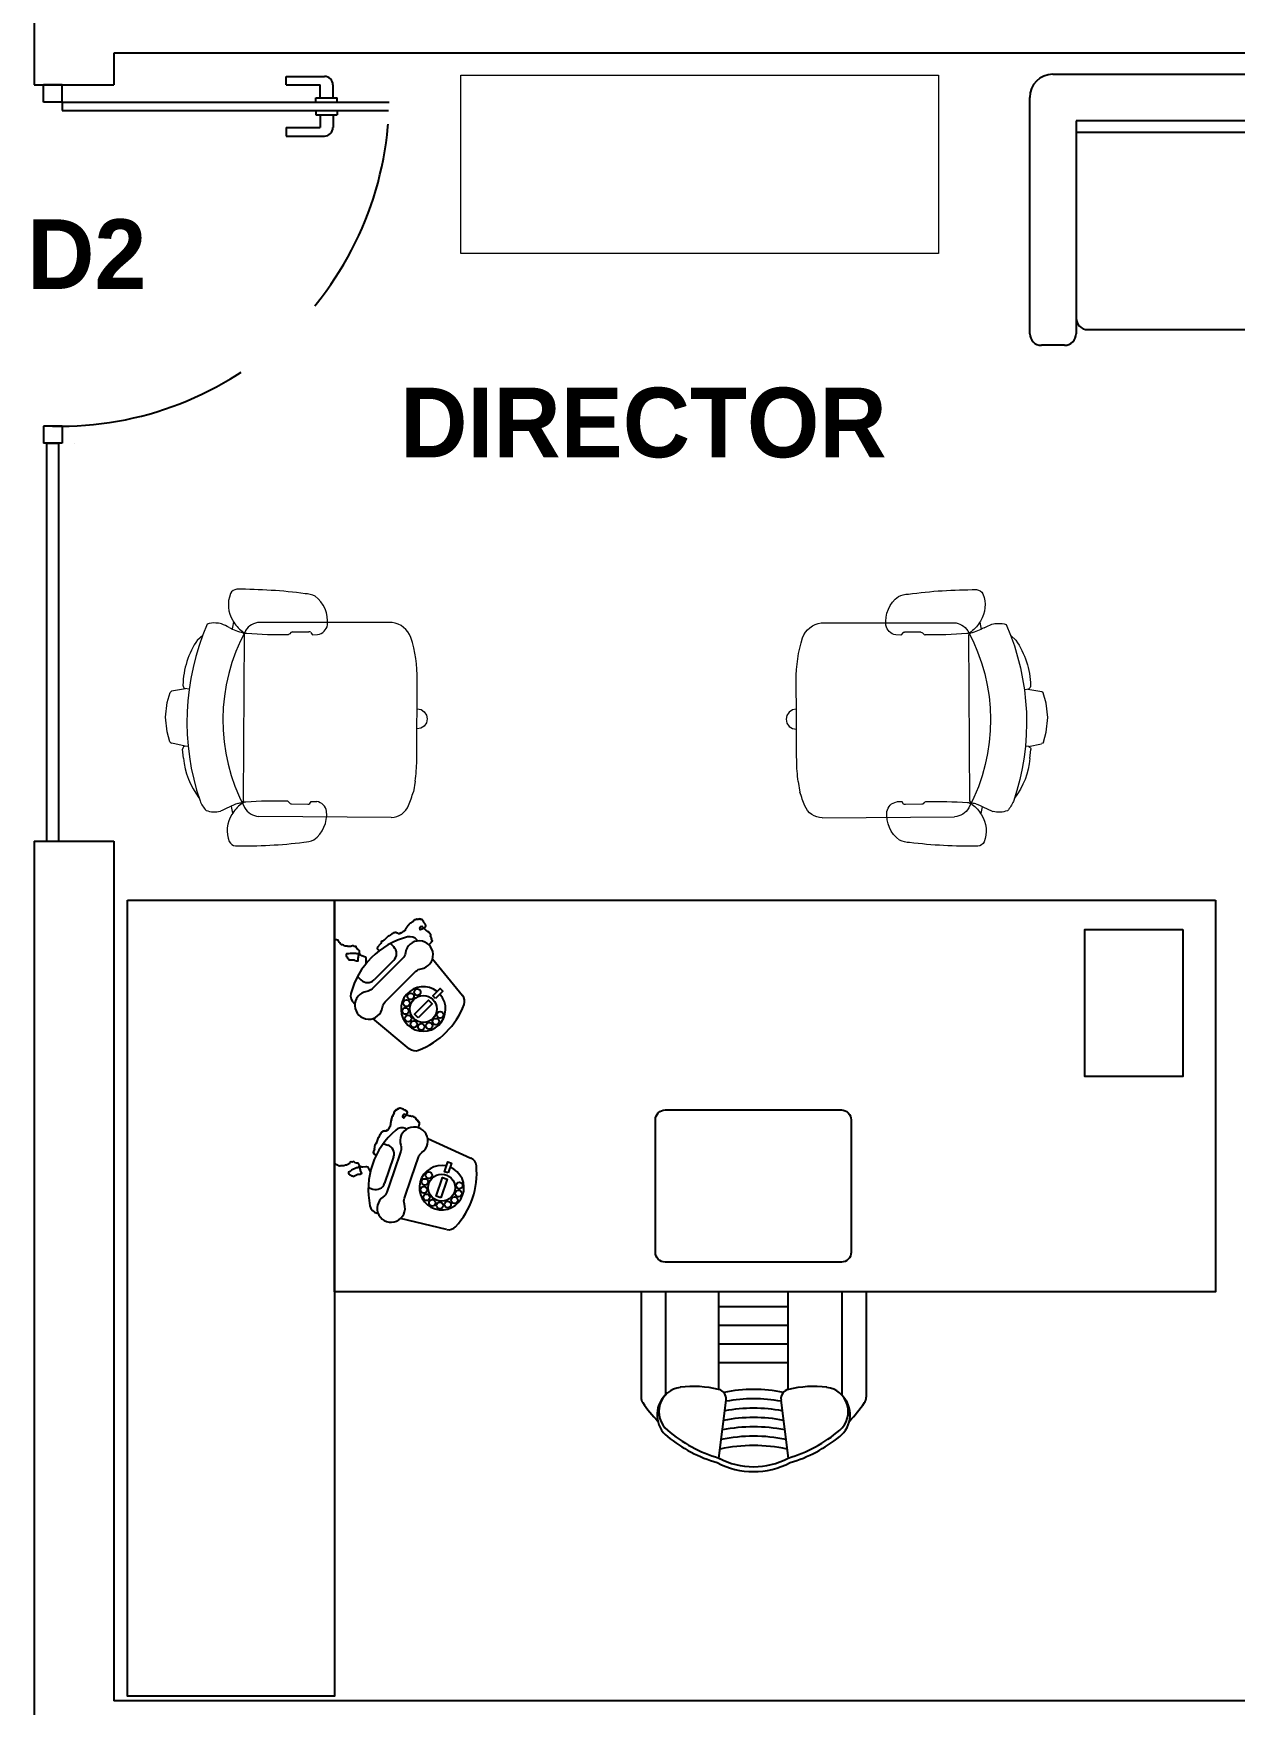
# Model space of a CAD drawing. Header units: inches. Extents: x 484217 to 497210, y -26946 to -21493.
# Drawn here: x 487793.4 to 487929.1, y -25080.2 to -24891.2 of the extents above; entities that cross this region are included whole.
import ezdxf

# ---------------------------------------------------------------- set-up
doc = ezdxf.new("R2010")
doc.units = ezdxf.units.IN
doc.header["$LTSCALE"] = 20
doc.header["$MEASUREMENT"] = 0
doc.linetypes.add('DASHED', pattern=[0.75, 0.5, -0.25])
doc.linetypes.add('TRATTEGGIATA2', pattern=[9.525, 6.35, -3.175])
for name, color, linetype in [('_new', 212, 'Continuous'), ('furniture', 4, 'Continuous'), ('GLAZING', 4, 'Continuous'), ('I-FURN', 4, 'Continuous'), ('I-WALL-IN', 3, 'Continuous')]:
    doc.layers.add(name, color=color, linetype=linetype)
doc.layers.add('A-furniture', color=50, linetype='Continuous', lineweight=9)
doc.layers.add('I-ANNO-TEXT', color=7, linetype='Continuous', lineweight=18)
doc.styles.add('MICRO', font='')
doc.styles.get('MICRO').set_extended_font_data('MicrogrammaSSi', bold=True)

# ---------------------------------------------------------------- blocks, each defined once
blk = doc.blocks.new('A$C6A0E07C9')
at = {"layer": 'A-furniture'}
for p, q in [((-0.2138, 0.2718), (0.1182, 0.2876)), ((-0.0121, 0.2424), (-0.025, 0.2422)), ((-0.0115, 0.2426), (-0.0121, 0.2424)), ((-0.0112, 0.2428), (-0.0115, 0.2426)), ((-0.0079, 0.2484), (-0.0112, 0.2428)), ((0.0377, 0.2515), (-0.0033, 0.2499)), ((0.0418, 0.2505), (0.045, 0.2473)), ((0.045, 0.2473), (0.0464, 0.2461)), ((0.0464, 0.2461), (0.0478, 0.2453)), ((0.0478, 0.2453), (0.0485, 0.2451)), ((0.1585, 0.2497), (0.1792, -0.1667)), ((-0.2691, 0.1773), (-0.2664, 0.2046)), ((0.3152, 0.1516), (0.3188, 0.1294)), ((0.3146, 0.1213), (0.3056, 0.1197)), ((0.3131, 0.1211), (0.3466, 0.116)), ((0.3514, 0.1128), (0.36, 0.0876)), ((0.36, 0.0876), (0.3659, 0.0513)), ((-0.2841, 0.0379), (-0.2762, 0.0438)), ((-0.2762, 0.0438), (-0.2666, 0.0462)), ((0.3659, 0.0513), (0.3636, 0.0146)), ((-0.2907, 0.0196), (-0.2893, 0.0294)), ((-0.2883, 0.01), (-0.2907, 0.0196)), ((-0.2893, 0.0294), (-0.2841, 0.0379)), ((-0.2824, 0.002), (-0.2883, 0.01)), ((-0.2739, -0.003), (-0.2824, 0.002)), ((0.3636, 0.0146), (0.3576, -0.0113)), ((-0.2641, -0.0045), (-0.2739, -0.003)), ((0.3108, -0.0224), (0.3218, -0.0234)), ((0.3197, -0.023), (0.3546, -0.0146)), ((0.3546, -0.0146), (0.3564, -0.0132)), ((0.3564, -0.0132), (0.3576, -0.0113)), ((0.2962, -0.1472), (0.2839, -0.1595)), ((-0.1895, -0.2174), (0.1433, -0.1996)), ((0.0087, -0.176), (-0.0042, -0.1772)), ((0.0094, -0.1763), (0.0087, -0.176)), ((0.0097, -0.1764), (0.0094, -0.1763)), ((0.0135, -0.1816), (0.0097, -0.1764)), ((0.0591, -0.1802), (0.0183, -0.1827)), ((0.0631, -0.1788), (0.066, -0.1753)), ((0.066, -0.1753), (0.0673, -0.174)), ((0.0673, -0.174), (0.0686, -0.173)), ((0.0686, -0.173), (0.0692, -0.1728))]:
    blk.add_line(p, q, dxfattribs=at)
for centre, radius, start, end in [((0.0274, 0.2777), 0.0792, 129.4999, 189.1152), ((0.0065, 0.2825), 0.0635, 94.0792, 117.5938), ((0.2241, -0.8917), 1.2574, 92.3594, 100.1757), ((0.1721, 0.3454), 0.0192, 28.1256, 89.2436), ((0.1209, 0.3234), 0.0749, 330.3794, 24.513), ((-0.21, 0.2233), 0.0487, 94.526, 161.0109), ((-0.0222, 0.2712), 0.0292, 192.0047, 264.4409), ((0.0007, 1.5534), 1.3091, 272.0899, 276.676), ((0.117, 0.2414), 0.0463, 34.0902, 88.4441), ((0.1493, 0.274), 0.0211, 279.8693, 313.3434), ((-0.2488, 0.0248), 0.4712, 334.5973, 30.9732), ((0.1704, 0.2449), 0.0129, 130.1366, 158.0173), ((0.1866, 0.1808), 0.0779, 100.0525, 108.2672), ((0.1077, 0.3263), 0.0879, 309.6726, 333.0223), ((-1.1254, 2.7931), 2.8487, 297.1157, 298.0695), ((-0.9196, -0.0126), 1.143, 14.0931, 15.0056), ((0.2336, 0.2226), 0.0597, 72.5282, 107.7011), ((0.1951, 0.2221), 0.0806, 25.5198, 45.5387), ((-0.3014, 0.0263), 0.6141, 339.6108, 22.0467), ((0.5941, -0.0351), 0.8932, 162.1203, 164.4323), ((-0.0038, 0.2437), 0.00623, 84.8455, 131.3174), ((0.0374, 0.2414), 0.0101, 64.5281, 88.6391), ((0.1276, 0.1249), 0.1894, 8.0925, 40.8276), ((0.1816, 0.1421), 0.4521, 175.5289, 182.0991), ((0.31, 0.1288), 0.0088, 301.088, 3.1667), ((72.2191, 3.6268), 72.5738, 182.765274, 182.924882), ((0.3467, 0.1108), 0.00513, 22.8184, 91.0076), ((0.1162, -0.0378), 0.2107, 328.6962, 1.8079), ((0.3177, -0.0315), 0.00903, 2.1237, 63.3709), ((0.0809, -0.0616), 0.3414, 182.481, 200.7553), ((0.197, -0.1553), 0.0211, 212.6602, 229.0352), ((-0.1856, -0.1603), 0.0572, 202.8821, 266.1169), ((0.0516, -0.2073), 0.0792, 176.5782, 236.1936), ((0.0015, -0.2058), 0.0292, 101.2525, 173.6887), ((0.0171, -0.1766), 0.00623, 234.376, 280.848), ((0.0579, -0.1702), 0.0101, 277.0543, 301.1654), ((0.1515, -1.4793), 1.3091, 89.0174, 93.6036), ((0.138, -0.155), 0.0449, 276.7939, 330.1521), ((0.1724, -0.1915), 0.0211, 52.3501, 85.8241), ((0.1633, -0.2919), 0.1223, 63.0548, 80.6357), ((0.1362, -0.2476), 0.0879, 32.6712, 56.0209), ((-0.9196, -0.0126), 1.143, 350.6964, 351.6126), ((0.1491, -0.2435), 0.0749, 341.1805, 35.314), ((0.3239, 0.0551), 0.2601, 246.1539, 250.8174), ((0.249, -0.1528), 0.0392, 254.2998, 275.9911), ((0.2537, -0.1401), 0.0518, 269.3553, 293.3788), ((0.0312, -0.2142), 0.0635, 248.0997, 271.6142), ((0.1312, 0.9758), 1.2574, 265.5178, 273.334), ((0.2022, -0.2604), 0.0192, 276.4498, 337.5679)]:
    blk.add_arc(centre, radius, start, end, dxfattribs=at)
blk = doc.blocks.new('A$C756F409C')
at = {"layer": 'A-furniture'}
blk.add_lwpolyline([(0, -0.448), (1.2, -0.448), (1.2, 0), (0, 0)], close=True, dxfattribs=at)
blk = doc.blocks.new('glass doors- 900')
for p, q in [((387080.9, -15045.5), (387080.9, -14224.6)), ((387102.3, -15045.5), (387102.3, -14226.3)), ((387080.9, -14354.8), (387070.1, -14354.8)), ((387070.1, -14408.4), (387070.1, -14354.8)), ((387102.3, -14354.8), (387113, -14354.8)), ((387113, -14408.4), (387113, -14354.8)), ((387016.6, -14483.4), (387016.6, -14387)), ((387070.1, -14365.5), (387038, -14365.5)), ((387038, -14483.4), (387038, -14397.7)), ((387070.1, -14397.7), (387038, -14397.7)), ((387113, -14365.5), (387145.1, -14365.5)), ((387113, -14397.7), (387145.1, -14397.7)), ((387145.1, -14483.4), (387145.1, -14397.7)), ((387166.6, -14483.4), (387166.6, -14387)), ((387080.9, -14408.4), (387070.1, -14408.4)), ((387102.3, -14408.4), (387113, -14408.4)), ((387038, -14483.4), (387016.6, -14483.4)), ((387145.1, -14483.4), (387166.6, -14483.4)), ((387038, -15045.5), (387038, -15092.6)), ((387080.9, -15045.5), (387038, -15045.5)), ((387080.9, -15045.5), (387080.9, -15092.6)), ((387080.9, -15045.5), (387080.9, -15092.6)), ((387080.9, -15045.5), (387102.3, -15045.5)), ((387895.1, -15045.5), (387895.1, -15092.6)), ((387895.1, -15045.5), (387895.1, -15092.6)), ((387895.1, -15045.5), (387895.1, -15045.5)), ((387895.1, -15045.5), (387938, -15045.5)), ((387938, -15045.5), (387938, -15092.6)), ((387080.9, -15092.6), (387038, -15092.6)), ((387895.1, -15092.6), (387938, -15092.6))]:
    blk.add_line(p, q)
at = {"linetype": 'DASHED', "ltscale": 50}
blk.add_arc((387070.1, -15049.8), 825.3, 358.6028, 89.255, dxfattribs=at)
for centre, start, end in [((387038, -14387), 90, 180), ((387145.1, -14387), 0, 90)]:
    blk.add_arc(centre, 21.4, start, end)
blk = doc.blocks.new('A$C356546E5')
at = {"layer": 'furniture'}
for p, q in [((1.13, 49.69), (24.12, 49.69)), ((0, 46.31), (0, 48.56)), ((26.38, 2.26), (26.38, 47.44)), ((21.86, 45.18), (1.13, 45.18)), ((1.53, 44.05), (1.53, 25.98)), ((20.73, 4.52), (20.73, 45.18)), ((21.86, 4.52), (21.86, 45.18)), ((21.86, 24.85), (2.66, 24.85)), ((1.53, 23.72), (1.53, 5.65)), ((0, 3.39), (0, 1.13)), ((1.13, 4.52), (21.86, 4.52)), ((1.13, 0), (24.12, 0))]:
    blk.add_line(p, q, dxfattribs=at)
for centre, major_axis, start_param, end_param in [((1.13, 48.56), (-0.799, 0.799), -0.785398, 0.785398), ((24.12, 47.44), (1.6, 1.6), 5.497787, 7.068583), ((1.13, 46.31), (0.799, 0.799), 2.356194, 3.926991), ((2.66, 44.05), (0.799, 0.799), 0.785398, 2.356194), ((2.66, 25.98), (0.799, 0.799), 2.356194, 3.926991), ((2.66, 23.72), (0.799, 0.799), 0.785398, 2.356194), ((2.66, 5.65), (0.799, 0.799), 2.356194, 3.926991), ((1.13, 3.39), (-0.799, 0.799), -0.785398, 0.785398), ((24.12, 2.26), (-1.6, 1.6), 2.356194, 3.926991), ((1.13, 1.13), (0.799, 0.799), 2.356194, 3.926991)]:
    blk.add_ellipse(centre, major_axis=major_axis, ratio=1, start_param=start_param, end_param=end_param, dxfattribs=at)
blk = doc.blocks.new('A$C129F564C')
at = {"layer": 'furniture'}
for p, q in [((0.8878, 1.0214), (0.8732, 1.1399)), ((1.0145, 1.1399), (0.9998, 1.0214)), ((0.7138, 0.8), (0.7138, 1.0154)), ((0.7638, 0.8), (0.7638, 1.0108)), ((0.8732, 0.9997), (0.8732, 0.8)), ((1.0145, 0.9997), (1.0145, 0.8)), ((1.1238, 0.8), (1.1238, 1.0108)), ((1.1738, 0.8), (1.1738, 1.0154)), ((1.0145, 0.9444), (0.8732, 0.9444)), ((1.0145, 0.9063), (0.8732, 0.9063)), ((1.0145, 0.8683), (0.8732, 0.8683)), ((1.0145, 0.8303), (0.8732, 0.8303)), ((1.5709, 0.6727), (1.6649, 0.6505)), ((1.711, 0.6397), (1.7134, 0.6391)), ((1.7309, 0.5871), (1.7217, 0.5902)), ((1.6793, 0.5244), (1.6976, 0.5784)), ((1.6094, 0.4871), (1.5213, 0.5268)), ((1.7004, 0.4972), (1.6911, 0.5003)), ((1.6548, 0.4666), (1.6526, 0.4676)), ((1.6472, 0.3032), (1.7218, 0.2417)), ((1.7583, 0.2116), (1.7602, 0.2101)), ((1.5997, 0.1197), (1.5383, 0.1942)), ((1.6789, 0.1223), (1.7192, 0.1626)), ((1.753, 0.1557), (1.7461, 0.1626)), ((1.6314, 0.0812), (1.6298, 0.0831)), ((1.6858, 0.0885), (1.6789, 0.0954))]:
    blk.add_line(p, q, dxfattribs=at)
for points in [[(1.1198, 1.083, 0.106121), (1.0145, 1.1399, 0.249834), (0.8732, 1.1399, 0.106121), (0.7678, 1.083)], [(0.7481, 1.0644, 0.042822), (0.7173, 1.0266)], [(1.1703, 1.0266, 0.042822), (1.1396, 1.0644, 0.249834)]]:
    blk.add_lwpolyline(points, format="xyb", dxfattribs=at)
for points in [[(0, 0), (0, 0.8), (1.8, 0.8), (1.8, 0)], [(1.5827, 0.6082), (1.5925, 0.6049), (1.5794, 0.5664), (1.5697, 0.5697)], [(1.5679, 0.5572), (1.5753, 0.5546), (1.5686, 0.5347), (1.5611, 0.5372)], [(0.0667, 0.0598), (0.0667, 0.3598), (0.2667, 0.3598), (0.2667, 0.0598)], [(1.6293, 0.2401), (1.6367, 0.2328), (1.6079, 0.2041), (1.6006, 0.2114)], [(1.5935, 0.2009), (1.5991, 0.1953), (1.5841, 0.1804), (1.5785, 0.186)]]:
    blk.add_lwpolyline(points, close=True, dxfattribs=at)
for points in [[(1.1244, 0.4285), (0.7644, 0.4285, -0.414214), (0.7444, 0.4485), (0.7444, 0.7195, -0.414214), (0.7644, 0.7395), (1.1244, 0.7395, -0.414214), (1.1444, 0.7195), (1.1444, 0.4485, -0.414214)], [(1.6572, 0.6088), (1.6429, 0.5668), (1.6287, 0.5249, -0.162278), (1.6214, 0.5153, 2), (1.6646, 0.5007, -0.162278), (1.6647, 0.5127), (1.6789, 0.5546), (1.6932, 0.5965, -0.162278), (1.7004, 0.6061, 2), (1.6573, 0.6208, -0.162278)], [(1.6964, 0.2077), (1.6651, 0.1764), (1.6338, 0.1451, -0.162278), (1.623, 0.1397, 2), (1.6553, 0.1075, -0.162278), (1.6606, 0.1182), (1.6919, 0.1495), (1.7233, 0.1808, -0.162278), (1.734, 0.1862, 2), (1.7018, 0.2185, -0.162278)]]:
    blk.add_lwpolyline(points, format="xyb", close=True, dxfattribs=at)
for points in [[(1.7267, 0.5549), (1.7314, 0.5454), (1.7339, 0.5446), (1.736, 0.5445), (1.7419, 0.5454), (1.744, 0.5453), (1.7457, 0.5441), (1.7474, 0.5449), (1.7495, 0.5449), (1.7528, 0.5466), (1.7549, 0.5465), (1.765, 0.5515), (1.768, 0.554), (1.7714, 0.5557), (1.7714, 0.5578), (1.7705, 0.5595), (1.7689, 0.5607), (1.7664, 0.5616), (1.7655, 0.5633), (1.7634, 0.5633), (1.7618, 0.5646), (1.7525, 0.56), (1.7504, 0.56), (1.7474, 0.5596), (1.7441, 0.5579), (1.7466, 0.5529), (1.7466, 0.5508), (1.7474, 0.5491), (1.7474, 0.547), (1.7474, 0.5449), (1.7507, 0.5382), (1.7532, 0.5373), (1.7553, 0.5373), (1.7578, 0.5364), (1.7595, 0.5352), (1.7603, 0.5335), (1.7637, 0.5352), (1.7662, 0.5343), (1.7679, 0.5351), (1.7691, 0.5368), (1.7704, 0.5385), (1.7755, 0.541), (1.7776, 0.541), (1.7809, 0.5426), (1.783, 0.5426), (1.7851, 0.5426), (1.7872, 0.5426), (1.7889, 0.5434), (1.7914, 0.5426), (1.7931, 0.5413), (1.7956, 0.5404), (1.799, 0.5379), (1.8, 0.5384)], [(1.6284, 0.4648), (1.6282, 0.4642), (1.6285, 0.4641), (1.6263, 0.4576), (1.6266, 0.4575), (1.6262, 0.4561), (1.6265, 0.456), (1.6262, 0.4551), (1.6265, 0.4549), (1.6262, 0.454), (1.6281, 0.4533), (1.6279, 0.4526), (1.6295, 0.4521), (1.6291, 0.4508), (1.6307, 0.4502), (1.6305, 0.4496), (1.6321, 0.449), (1.6319, 0.4484), (1.6329, 0.448), (1.6328, 0.4477), (1.6341, 0.4472), (1.6335, 0.4456), (1.6345, 0.4453), (1.6342, 0.4443), (1.6381, 0.443), (1.638, 0.4426), (1.6422, 0.4412), (1.6424, 0.4415), (1.6459, 0.4403), (1.6462, 0.441), (1.6566, 0.4374), (1.6567, 0.4377), (1.6581, 0.4373), (1.6583, 0.4379), (1.6593, 0.4376), (1.6596, 0.4386), (1.6599, 0.4385), (1.6609, 0.4414), (1.6606, 0.4415), (1.661, 0.4428), (1.6597, 0.4433), (1.6599, 0.4439), (1.659, 0.4443), (1.6591, 0.4446), (1.6581, 0.4449), (1.6575, 0.4433), (1.6569, 0.4435), (1.6563, 0.4419), (1.6557, 0.4421), (1.6553, 0.4411), (1.655, 0.4412), (1.6546, 0.4399), (1.6539, 0.4401), (1.6536, 0.4392), (1.6533, 0.4393), (1.6529, 0.4383), (1.6526, 0.4384), (1.6512, 0.4342), (1.6515, 0.434), (1.6511, 0.4331), (1.6518, 0.4328), (1.6515, 0.4319), (1.6534, 0.4312), (1.6532, 0.4305), (1.6555, 0.4298), (1.6553, 0.4291), (1.6585, 0.428), (1.6584, 0.4277), (1.6597, 0.4272), (1.6595, 0.4266), (1.6657, 0.4245), (1.666, 0.4251), (1.6673, 0.4247), (1.6676, 0.4256), (1.6689, 0.4252), (1.6692, 0.4262), (1.6705, 0.4257), (1.6712, 0.4277), (1.6722, 0.4274), (1.6725, 0.4284), (1.6742, 0.4278), (1.6747, 0.4294), (1.6754, 0.4292), (1.6758, 0.4305), (1.6765, 0.4303), (1.6768, 0.4313), (1.6775, 0.4311), (1.6782, 0.4333), (1.6786, 0.4332), (1.679, 0.4345), (1.6784, 0.4348), (1.679, 0.4367), (1.6793, 0.4366), (1.6798, 0.4379), (1.6804, 0.4377), (1.6818, 0.4416), (1.6824, 0.4414), (1.6839, 0.4457), (1.6835, 0.4458), (1.6842, 0.4477), (1.6839, 0.4478), (1.6851, 0.4514), (1.6848, 0.4516), (1.6852, 0.4529), (1.6849, 0.453), (1.6859, 0.4559), (1.6856, 0.456), (1.6859, 0.457), (1.6856, 0.4571), (1.6859, 0.4581), (1.6856, 0.4582), (1.6873, 0.4631), (1.6876, 0.463), (1.688, 0.4643), (1.6884, 0.4642), (1.689, 0.4662), (1.6893, 0.4661), (1.69, 0.468), (1.6907, 0.4678), (1.6911, 0.4691), (1.6914, 0.469), (1.6919, 0.4703), (1.6935, 0.4698), (1.6942, 0.4717), (1.6961, 0.4711), (1.6964, 0.4717), (1.6974, 0.4714), (1.6975, 0.4717), (1.6984, 0.4714), (1.6987, 0.472), (1.7, 0.4716), (1.7001, 0.4719), (1.7014, 0.4715), (1.702, 0.4731), (1.7026, 0.4729), (1.7029, 0.4739), (1.7039, 0.4735), (1.7043, 0.4745), (1.7046, 0.4744), (1.7051, 0.476), (1.7055, 0.4759), (1.7061, 0.4779), (1.7065, 0.4778), (1.7068, 0.4787), (1.7071, 0.4786), (1.7079, 0.4809), (1.7082, 0.4808), (1.7086, 0.4818), (1.7089, 0.4817), (1.7097, 0.484), (1.71, 0.4839), (1.7104, 0.4852), (1.7111, 0.485), (1.7151, 0.4967), (1.7154, 0.4966), (1.7157, 0.4976), (1.7161, 0.4975), (1.7167, 0.4995), (1.7171, 0.4993), (1.7175, 0.5007), (1.7178, 0.5005), (1.7186, 0.5028), (1.718, 0.5031), (1.7183, 0.504), (1.718, 0.5041), (1.7184, 0.5055), (1.7181, 0.5056), (1.7188, 0.5075), (1.7184, 0.5076), (1.721, 0.5152), (1.72, 0.5155), (1.7203, 0.5165), (1.72, 0.5166), (1.7203, 0.5176), (1.7184, 0.5182), (1.7186, 0.5189), (1.7157, 0.5199), (1.7158, 0.5202), (1.7145, 0.5207)], [(1.6069, 0.0913), (1.6065, 0.0909), (1.6067, 0.0906), (1.6018, 0.0857), (1.6021, 0.0855), (1.6011, 0.0845), (1.6013, 0.0843), (1.6006, 0.0835), (1.6009, 0.0833), (1.6001, 0.0826), (1.6016, 0.0811), (1.6011, 0.0806), (1.6023, 0.0794), (1.6013, 0.0784), (1.6026, 0.0772), (1.6021, 0.0767), (1.6033, 0.0755), (1.6028, 0.075), (1.6035, 0.0743), (1.6033, 0.074), (1.6043, 0.073), (1.6031, 0.0718), (1.6038, 0.0711), (1.6031, 0.0704), (1.606, 0.0674), (1.6057, 0.0672), (1.6089, 0.064), (1.6092, 0.0643), (1.6118, 0.0616), (1.6123, 0.0621), (1.6201, 0.0542), (1.6204, 0.0545), (1.6214, 0.0535), (1.6219, 0.054), (1.6226, 0.0533), (1.6233, 0.054), (1.6236, 0.0538), (1.6258, 0.056), (1.6255, 0.0562), (1.6265, 0.0572), (1.6255, 0.0582), (1.626, 0.0586), (1.6253, 0.0594), (1.6255, 0.0596), (1.6248, 0.0604), (1.6236, 0.0591), (1.6231, 0.0596), (1.6219, 0.0584), (1.6214, 0.0589), (1.6206, 0.0582), (1.6204, 0.0584), (1.6194, 0.0574), (1.6189, 0.0579), (1.6182, 0.0572), (1.6179, 0.0574), (1.6172, 0.0567), (1.617, 0.0569), (1.6138, 0.0538), (1.614, 0.0535), (1.6133, 0.0528), (1.6138, 0.0523), (1.6131, 0.0516), (1.6145, 0.0501), (1.614, 0.0496), (1.6157, 0.0479), (1.6153, 0.0474), (1.6177, 0.045), (1.6175, 0.0447), (1.6184, 0.0437), (1.6179, 0.0432), (1.6226, 0.0386), (1.6231, 0.0391), (1.624, 0.0381), (1.6248, 0.0389), (1.6258, 0.0379), (1.6265, 0.0386), (1.6275, 0.0376), (1.6289, 0.0391), (1.6297, 0.0384), (1.6304, 0.0391), (1.6316, 0.0379), (1.6328, 0.0391), (1.6333, 0.0386), (1.6343, 0.0396), (1.6348, 0.0391), (1.6355, 0.0398), (1.636, 0.0393), (1.6377, 0.0411), (1.638, 0.0408), (1.6389, 0.0418), (1.6385, 0.0423), (1.6399, 0.0437), (1.6402, 0.0435), (1.6411, 0.0445), (1.6416, 0.044), (1.6446, 0.0469), (1.6451, 0.0464), (1.6482, 0.0496), (1.648, 0.0499), (1.6495, 0.0513), (1.6492, 0.0516), (1.6519, 0.0543), (1.6517, 0.0545), (1.6526, 0.0555), (1.6524, 0.0557), (1.6546, 0.0579), (1.6543, 0.0582), (1.6551, 0.0589), (1.6548, 0.0591), (1.6556, 0.0599), (1.6553, 0.0601), (1.659, 0.0638), (1.6592, 0.0635), (1.6602, 0.0645), (1.6605, 0.0643), (1.6619, 0.0657), (1.6622, 0.0655), (1.6636, 0.067), (1.6641, 0.0665), (1.6651, 0.0674), (1.6653, 0.0672), (1.6663, 0.0682), (1.6675, 0.067), (1.669, 0.0684), (1.6705, 0.067), (1.671, 0.0674), (1.6717, 0.0667), (1.6719, 0.067), (1.6727, 0.0662), (1.6732, 0.0667), (1.6741, 0.0657), (1.6744, 0.066), (1.6754, 0.065), (1.6766, 0.0662), (1.6771, 0.0657), (1.6778, 0.0665), (1.6785, 0.0657), (1.6793, 0.0665), (1.6795, 0.0662), (1.6807, 0.0675), (1.681, 0.0672), (1.6824, 0.0687), (1.6827, 0.0684), (1.6834, 0.0692), (1.6837, 0.0689), (1.6854, 0.0706), (1.6856, 0.0704), (1.6863, 0.0711), (1.6866, 0.0709), (1.6883, 0.0726), (1.6885, 0.0723), (1.6895, 0.0733), (1.69, 0.0728), (1.6988, 0.0816), (1.6991, 0.0814), (1.6998, 0.0821), (1.7, 0.0819), (1.7015, 0.0833), (1.7017, 0.0831), (1.7027, 0.0841), (1.703, 0.0838), (1.7047, 0.0855), (1.7042, 0.086), (1.7049, 0.0868), (1.7047, 0.087), (1.7056, 0.088), (1.7054, 0.0882), (1.7069, 0.0897), (1.7066, 0.0899), (1.7122, 0.0956), (1.7115, 0.0963), (1.7122, 0.097), (1.712, 0.0973), (1.7127, 0.098), (1.7113, 0.0995), (1.7118, 0.0999), (1.7096, 0.1021), (1.7098, 0.1024), (1.7088, 0.1033)], [(1.735, 0.1287), (1.735, 0.1181), (1.7368, 0.1162), (1.7387, 0.1153), (1.7443, 0.1134), (1.7462, 0.1124), (1.7472, 0.1106), (1.749, 0.1106), (1.7509, 0.1096), (1.7547, 0.1096), (1.7566, 0.1087), (1.7678, 0.1087), (1.7716, 0.1096), (1.7753, 0.1096), (1.7763, 0.1115), (1.7763, 0.1134), (1.7753, 0.1153), (1.7735, 0.1171), (1.7735, 0.119), (1.7716, 0.12), (1.7706, 0.1218), (1.7603, 0.1218), (1.7584, 0.1228), (1.7556, 0.1237), (1.7519, 0.1237), (1.7519, 0.1181), (1.7509, 0.1162), (1.7509, 0.1143), (1.75, 0.1124), (1.749, 0.1106), (1.749, 0.1031), (1.7509, 0.1012), (1.7528, 0.1002), (1.7547, 0.0984), (1.7556, 0.0965), (1.7556, 0.0946), (1.7594, 0.0946), (1.7613, 0.0927), (1.7631, 0.0927), (1.765, 0.0937), (1.7669, 0.0946), (1.7725, 0.0946), (1.7744, 0.0937), (1.7782, 0.0937), (1.78, 0.0927), (1.7819, 0.0918), (1.7838, 0.0909), (1.7857, 0.0909), (1.7875, 0.089), (1.7885, 0.0871), (1.7904, 0.0852), (1.7922, 0.0815), (1.7941, 0.0815), (1.796, 0.0805), (1.8, 0.0805)]]:
    blk.add_lwpolyline(points, dxfattribs=at)
for centre, radius in [((1.555, 0.6129), 0.00669), ((1.5811, 0.5873), 0.0275), ((1.5687, 0.6216), 0.00669), ((1.5848, 0.6236), 0.00669), ((1.6002, 0.6184), 0.00669), ((1.5449, 0.5829), 0.00669), ((1.5465, 0.599), 0.00669), ((1.6118, 0.607), 0.00669), ((1.6156, 0.5756), 0.00669), ((1.6173, 0.5917), 0.00669), ((1.6071, 0.5617), 0.00669), ((1.5842, 0.2341), 0.00669), ((1.5928, 0.2479), 0.00669), ((1.6186, 0.2221), 0.0275), ((1.6066, 0.2565), 0.00669), ((1.6227, 0.2584), 0.00669), ((1.638, 0.253), 0.00669), ((1.6495, 0.2415), 0.00669), ((1.6531, 0.21), 0.00669), ((1.6549, 0.2262), 0.00669), ((1.6307, 0.1877), 0.00669), ((1.6444, 0.1963), 0.00669)]:
    blk.add_circle(centre, radius, dxfattribs=at)
for centre, radius, start, end in [((0.9438, 1.0074), 0.1602, 62.317, 117.683), ((0.9531, 0.8661), 0.2953, 106.4736, 128.8568), ((0.9438, 1.0074), 0.1502, 61.9455, 118.0545), ((0.9345, 0.8661), 0.2953, 51.1432, 73.5264), ((0.8036, 1.0516), 0.057, 128.8568, 224.8513), ((0.9438, 1.4287), 0.3145, 257.44, 282.56), ((0.9438, 1.4096), 0.3145, 257.8911, 282.1089), ((1.084, 1.0516), 0.057, 315.1487, 51.1432), ((0.8003, 1.045), 0.05, 130.5056, 262.9259), ((0.9438, 1.3905), 0.3145, 258.341, 281.659), ((0.9438, 1.3715), 0.3145, 258.7898, 281.2102), ((1.0873, 1.045), 0.05, 277.0741, 49.4944), ((0.7338, 1.0154), 0.02, 145.756, 180), ((0.9438, 1.3524), 0.3145, 259.2374, 280.7626), ((1.1538, 1.0154), 0.02, 0, 34.244), ((0.8217, 1.2171), 0.2235, 262.9259, 283.1474), ((0.8679, 1.019), 0.02, 283.1474, 7.0328), ((0.9438, 1.3142), 0.3145, 258.8202, 281.1798), ((0.9438, 1.3333), 0.3145, 259.6838, 280.3162), ((1.0197, 1.019), 0.02, 172.9672, 256.8526), ((1.066, 1.2171), 0.2235, 256.8526, 277.0741), ((1.671, 0.5573), 0.1615, 137.169, 185.299), ((1.5665, 0.6542), 0.019, 76.7496, 137.169), ((1.5811, 0.5873), 0.0455, 257.6369, 247.6634), ((1.5695, 0.5918), 0.1615, 310.8008, 11.6672), ((1.7091, 0.6206), 0.019, 11.6672, 76.7496), ((1.7156, 0.5722), 0.019, 71.234, 161.234), ((1.5291, 0.5441), 0.019, 185.299, 245.7184), ((1.6973, 0.5183), 0.019, 161.234, 251.234), ((1.6626, 0.4839), 0.019, 245.7184, 310.8008), ((1.6351, 0.2885), 0.019, 50.5156, 110.935), ((1.6861, 0.1554), 0.1615, 110.935, 159.065), ((1.6186, 0.2221), 0.0455, 231.4029, 221.4294), ((1.553, 0.2063), 0.019, 159.065, 219.4844), ((1.7481, 0.1954), 0.019, 345.4332, 50.5156), ((1.6102, 0.2312), 0.1615, 284.5668, 345.4332), ((1.7326, 0.1491), 0.019, 45, 135), ((1.6923, 0.1088), 0.019, 135, 225), ((1.6461, 0.0933), 0.019, 219.4844, 284.5668)]:
    blk.add_arc(centre, radius, start, end, dxfattribs=at)

msp = doc.modelspace()

# ---------------------------------------------------------------- linework, layer by layer
at = {"layer": '_new'}
msp.add_line((487797.95, -24937.55, 6.93), (487797.95, -24937.56, 6.93), dxfattribs=at)
at = {"layer": 'GLAZING'}
for points, elevation in [([(487794.88, -24982.55), (487794.88, -24937.55)], 56.5), ([(487794.88, -24937.55), (487796.23, -24937.55)], 6.93), ([(487796.23, -24982.55), (487796.23, -24937.55)], 56.5)]:
    msp.add_lwpolyline(points, dxfattribs=dict(at, elevation=elevation))
at = {"layer": 'I-FURN', "elevation": 6.93}
msp.add_lwpolyline([(487804, -24989.25), (487827.4, -24989.25), (487827.4, -25079.25), (487804, -25079.25)], close=True, dxfattribs=at)
at = {"layer": 'I-WALL-IN'}
for p, q in [((487793.45, -24888.97, 6.93), (487793.45, -24897.05, 6.93)), ((487802.45, -24893.47, 6.93), (487802.45, -24897.05, 6.93)), ((487793.45, -24897.05, 6.93), (487797.95, -24897.05, 6.93)), ((487797.95, -24897.05, 6.93), (487802.45, -24897.05, 6.93)), ((487793.45, -24982.55, 106.06), (487797.95, -24982.55, 106.06)), ((487797.95, -24982.55, 106.06), (487802.45, -24982.55, 56.5))]:
    msp.add_line(p, q, dxfattribs=at)
for points, elevation in [([(487994.74, -24893.47), (487802.45, -24893.47)], 6.93), ([(487793.45, -24982.55), (487793.45, -25093.26)], 56.5), ([(487802.45, -24982.55), (487802.45, -25079.76)], 56.5), ([(487994.74, -25079.76), (487802.45, -25079.76)], 56.5)]:
    msp.add_lwpolyline(points, dxfattribs=dict(at, elevation=elevation))

# ---------------------------------------------------------------- block references
at = {"layer": 'A-furniture'}
for p, xscale, yscale, zscale, rotation in [((487824.86, -24967.14, 6.93), 45.00000000027777, 45.00000000027777, 45.00000000027777, 176.8565271613339), ((487891.47, -24967.18, 6.93), -45.00000000027777, 45, 45, 183.1434728386661)]:
    msp.add_blockref('A$C6A0E07C9', p, dxfattribs=dict(at, xscale=xscale, yscale=yscale, zscale=zscale, rotation=rotation))
at = {"layer": 'furniture'}
for name, p, xscale, yscale, zscale, rotation in [('A$C356546E5', (487963.71, -24926.49), 1.16150430899453, 1.16150430899453, 1.16150430899453, 89.99999999999999), ('A$C129F564C', (487926.99, -24989.25, 37.53), 55.33161534353492, 55.33161534353492, 55.33161534353492, 180)]:
    msp.add_blockref(name, p, dxfattribs=dict(at, xscale=xscale, yscale=yscale, zscale=zscale, rotation=rotation))
at = {"layer": 'GLAZING', "xscale": 0.04499999998952262, "yscale": 0.04499999998952262, "zscale": 0.04499999998952262, "rotation": 270}
msp.add_blockref('glass doors- 900', (488473.67, -7480.34, 6.93), dxfattribs=at)
at = {"layer": 'I-FURN', "linetype": 'TRATTEGGIATA2', "xscale": -45, "yscale": 45, "zscale": 45, "rotation": 179.9999997753175}
msp.add_blockref('A$C756F409C', (487841.66, -24916.09, -21.78), dxfattribs=at)

# ---------------------------------------------------------------- texts
at = {"layer": 'I-ANNO-TEXT', "char_height": 7.875, "attachment_point": 1, "style": 'MICRO'}
for s, insert in [('{\\fBahnschrift Light|b1|i0|c0|p34;D2}', (487792.65, -24912.24, 6.93)), ('{\\fBahnschrift Light|b1|i0|c0|p34;DIRECTOR  }', (487834.82, -24931.28, 6.93))]:
    msp.add_mtext_dynamic_manual_height_columns(s, width=7.4099, gutter_width=1.5, heights=[0], dxfattribs=dict(at, insert=insert))

doc.saveas('drawing.dxf')
